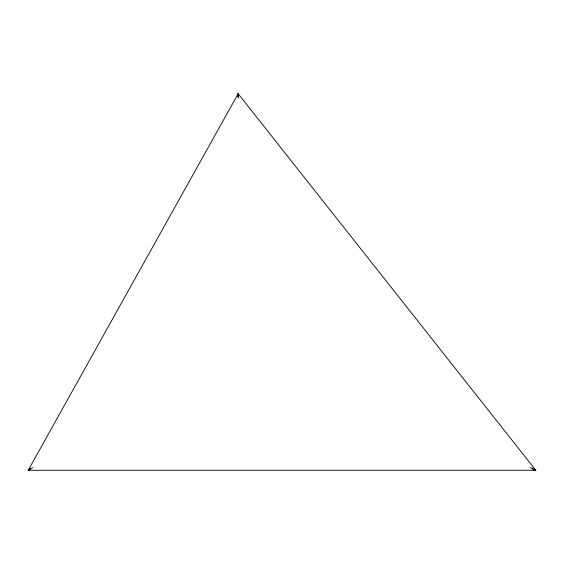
<?xml version="1.0" encoding="UTF-8"?>
<svg xmlns="http://www.w3.org/2000/svg" width="564" height="564" viewBox="0 0 564 564"><rect width="100%" height="100%" fill="white"/><g stroke="black" fill="none" stroke-linecap="round" stroke-linejoin="round"><path stroke-width="0.85" d="M237.973 96.352L238.163 93.723L535.8 470.277L28.2 470.277L238.163 93.723L238.353 95.471M237.768 95.436L238.163 93.723L238.487 98.108M237.402 96.247L238.163 93.723M29.455 469.051L28.2 470.277L29.878 469.763M30.371 468.769L28.2 470.277L32.754 467.605M533.199 469.791L535.8 470.277L534.221 469.502M532.557 468.903L535.8 470.277L530.238 467.619"/></g></svg>
